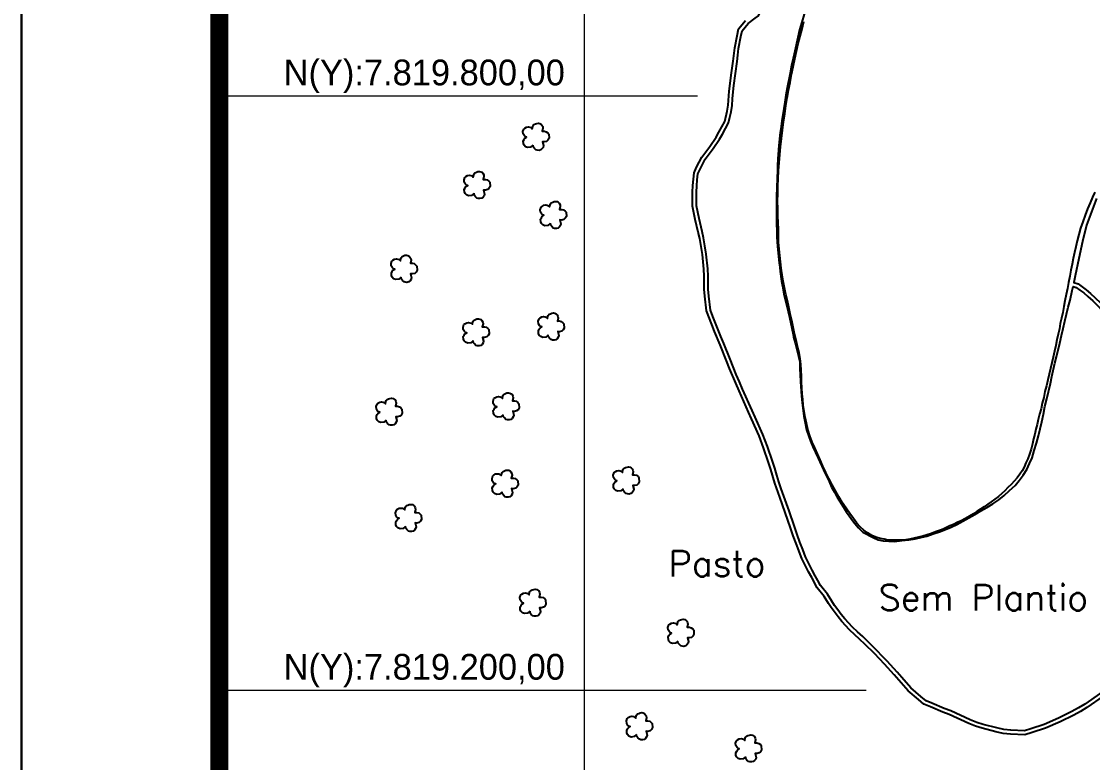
# Model space of a CAD drawing. Extents: x 724231 to 728431, y 7817664 to 7823604.
# Drawn here: x 724231 to 725313, y 7819127 to 7819875 of the extents above; entities that cross this region are included whole.
import ezdxf
from ezdxf.enums import TextEntityAlignment as Align

# ---------------------------------------------------------------- set-up
doc = ezdxf.new("R2010")
doc.units = 0
doc.header["$MEASUREMENT"] = 0
doc.linetypes.add('CONTINUO', pattern=[0])
doc.linetypes.add('LIN0', pattern=[0])
for name, color, linetype, lineweight in [('0114000626', 1, 'Continuous', 25), ('0114000626104', 5, 'Continuous', 25), ('MALHA', 8, 'Continuous', 9), ('TEXTO_DIVERSOS', 7, 'Continuous', 5)]:
    doc.layers.add(name, color=color, linetype=linetype, lineweight=lineweight)
for name, color, linetype in [('_SIMBOLO ARVORE', 118, 'Continuous'), ('MARGEM', 7, 'CONTINUO'), ('SEM PLANTIO', 30, 'Continuous')]:
    doc.layers.add(name, color=color, linetype=linetype)
doc.styles.add('Simplex', font='simplex.shx')

msp = doc.modelspace()

# ---------------------------------------------------------------- linework, layer by layer
at = {"layer": '0114000626', "linetype": 'CONTINUO'}
for points in [[(725323.9, 7819194.2), (725307.5, 7819182.6), (725301, 7819178.7), (725294.3, 7819175), (725280.4, 7819168.1), (725265.8, 7819161.9), (725252.2, 7819157.3), (725245, 7819155), (725230.4, 7819155.6), (725223, 7819156.5), (725215.6, 7819158.1), (725201.7, 7819161.7), (725195, 7819163.7), (725188.2, 7819166.5), (725168.3, 7819175.5), (725161.9, 7819178), (725149.5, 7819183.2), (725142.9, 7819186), (725137.3, 7819190.6), (725127, 7819199.6), (725117.5, 7819210.2), (725112.7, 7819215.7), (725102.9, 7819226.5), (725092.8, 7819237), (725083.1, 7819246.7), (725078.2, 7819251.4), (725067.8, 7819260.9), (725059.9, 7819269.5), (725056.1, 7819274), (725049.1, 7819283.4), (725046.4, 7819287.7), (725042.2, 7819294.8), (725035.1, 7819303.5), (725029.5, 7819313.7), (725026.4, 7819319.5), (725019.6, 7819333), (725013.7, 7819348.2), (725010.9, 7819356), (725008.2, 7819364), (725002.8, 7819379.6), (724997.4, 7819394.8), (724992.4, 7819409.1), (724988.2, 7819422.9), (724986, 7819430), (724980.9, 7819444.7), (724976.4, 7819456.8), (724968.8, 7819473.9), (724965.7, 7819480.7), (724956.1, 7819502.3), (724952.8, 7819509.9), (724946.5, 7819524.9), (724943.3, 7819532.6), (724936.9, 7819548.7), (724931.2, 7819562.3), (724928.5, 7819569.1), (724923.3, 7819582.9), (724921.5, 7819597.7), (724921, 7819604.8), (724920.9, 7819618), (724920.4, 7819625.1), (724919, 7819639.9), (724916.4, 7819656.1), (724914.9, 7819662.4), (724911.9, 7819675.4), (724909.1, 7819688.7), (724909, 7819703), (724909.3, 7819709.7), (724910.6, 7819722.5), (724913.1, 7819728), (724918.6, 7819738.2), (724926.7, 7819749.1), (724932.9, 7819758.4), (724935.8, 7819763.4), (724941.6, 7819774.3), (724944.2, 7819784.7), (724945, 7819790.7), (724946, 7819804.7), (724948.6, 7819823.2), (724950.3, 7819835.2), (724951.8, 7819848.5), (724954.1, 7819860.7), (724955.5, 7819867.6), (724962.6, 7819876)], [(725317.4, 7819696.3), (725312.3, 7819683.1), (725307.1, 7819669.4), (725303.2, 7819652.9), (725299.3, 7819635.9), (725295.7, 7819618.3), (725294.3, 7819611.7), (725298.7, 7819610.3), (725306.7, 7819604.4), (725311.2, 7819600.6), (725321.1, 7819591.4)]]:
    msp.add_lwpolyline(points, dxfattribs=at)
at = {"layer": '0114000626104'}
for points in [[(725133, 7819353.5), (725128.8, 7819352.6), (725124.5, 7819352), (725120.5, 7819351.7), (725116.6, 7819351.5), (725112.9, 7819351.5), (725109.5, 7819351.6), (725106.4, 7819351.7), (725102.7, 7819352.4), (725098.6, 7819353.2), (725094.3, 7819354.6), (725090.1, 7819356.4), (725086, 7819358.8), (725082.2, 7819361.6), (725078.6, 7819364.9), (725075.2, 7819368.8), (725071.7, 7819373.3), (725068, 7819378.3), (725064.2, 7819383.7), (725060.4, 7819389.4), (725056.8, 7819395.2), (725053.4, 7819401.3), (725050.1, 7819407.4), (725046.9, 7819413.7), (725043.8, 7819420), (725040.9, 7819426.4), (725038, 7819432.6), (725035.2, 7819438.6), (725032.7, 7819444.6), (725030.1, 7819450.6), (725027.6, 7819456.8), (725025.6, 7819463.1), (725024.1, 7819469.5), (725022.8, 7819475.8), (725021.8, 7819481.9), (725021, 7819487.7), (725020.5, 7819493.5), (725019.9, 7819499.4), (725019.5, 7819505.4), (725019.1, 7819511.3), (725019.1, 7819517.1), (725018.9, 7819523), (725018.6, 7819528.9), (725018, 7819534.9), (725016.8, 7819541), (725015.3, 7819547.2), (725013.7, 7819553.5), (725012.2, 7819560), (725010.8, 7819566.6), (725009.4, 7819573.3), (725007.9, 7819580), (725006.4, 7819586.7), (725004.9, 7819593.2), (725003.4, 7819599.7), (725001.9, 7819606.3), (725000.7, 7819612.9), (724999.8, 7819619.5), (724998.8, 7819626), (724998, 7819632.4), (724997.2, 7819638.9), (724996.5, 7819645.5), (724996.1, 7819652.1), (724996.1, 7819658.5), (724995.9, 7819665.2), (724995.6, 7819672.1), (724995.4, 7819679.1), (724995.3, 7819686.4), (724995.1, 7819693.8), (724995.2, 7819701.3), (724995.2, 7819708.8), (724995.6, 7819716.6), (724996.1, 7819724.5), (724996.7, 7819732.5), (724997.3, 7819740.5), (724998.1, 7819748.7), (724998.9, 7819757), (724999.9, 7819765.4), (725000.9, 7819773.6), (725002.2, 7819781.9), (725003.4, 7819790), (725004.7, 7819798), (725006.1, 7819805.9), (725007.7, 7819813.7), (725009.2, 7819821.6), (725010.9, 7819829.4), (725012.5, 7819837.3), (725014.1, 7819845.1), (725015.9, 7819852.8), (725017.9, 7819860.4), (725019.7, 7819867.9), (725021.4, 7819875.3)], [(725315.5, 7819703), (725313.3, 7819697.7), (725310.8, 7819692), (725308.2, 7819685.9), (725305.8, 7819679.6), (725303.4, 7819673), (725301.2, 7819666.5), (725299.4, 7819660), (725297.7, 7819653.8), (725296.3, 7819647.8), (725294.9, 7819641.8), (725293.7, 7819636), (725292.5, 7819630.1), (725291.4, 7819624.1), (725290.3, 7819617.9), (725289.1, 7819611.7), (725287.9, 7819605.5), (725286.6, 7819599.4), (725285.4, 7819593.3), (725284.2, 7819587.4), (725283.1, 7819581.5), (725281.8, 7819575.8), (725280.6, 7819570.2), (725279.7, 7819564.8), (725278.6, 7819559.4), (725277.3, 7819553.8), (725276.1, 7819548), (725274.7, 7819542.2), (725273.4, 7819536.4), (725272.2, 7819530.7), (725270.9, 7819524.9), (725269.5, 7819519.1), (725268.1, 7819513.3), (725266.6, 7819507.4), (725265.2, 7819501.5), (725263.9, 7819495.5), (725262.5, 7819489.8), (725261.2, 7819484.1), (725259.8, 7819478.7), (725258.4, 7819473.5), (725257.2, 7819468.4), (725255.9, 7819463.5), (725254.8, 7819458.7), (725253.6, 7819453.9), (725252.5, 7819448.7), (725251.1, 7819443.4), (725249.6, 7819438.4), (725247.8, 7819433.8), (725246, 7819429.5), (725244.2, 7819425.4), (725242.1, 7819421.6), (725239.7, 7819418.1), (725237, 7819414.6), (725234, 7819411.2), (725230.9, 7819407.8), (725227.8, 7819404.6), (725224.7, 7819401.4), (725221.5, 7819398.5), (725218.1, 7819395.7), (725214.6, 7819393), (725210.9, 7819390.4), (725207.3, 7819387.8), (725203.7, 7819385.3), (725200.1, 7819382.8), (725196.5, 7819380.5), (725192.9, 7819378), (725188.9, 7819375.6), (725184.9, 7819373.3), (725180.6, 7819371.2), (725176.6, 7819369.3), (725172.7, 7819367.5), (725169.2, 7819365.9), (725165.8, 7819364.2), (725162.3, 7819362.7), (725158.6, 7819361.2), (725154.7, 7819359.8), (725150.5, 7819358.3), (725146.1, 7819356.9), (725141.7, 7819355.6), (725137.3, 7819354.5), (725133, 7819353.5)]]:
    msp.add_lwpolyline(points, dxfattribs=at)
at = {"layer": '_SIMBOLO ARVORE', "linetype": 'CONTINUO'}
for points in [[(724747.9, 7819750.2, 0), (724745.5, 7819748.2, 0), (724742.5, 7819747.9, 0), (724740.4, 7819748.7, 0), (724738.9, 7819750.2, 0), (724738.2, 7819751.9, 0), (724738.1, 7819754.4, 0), (724738.9, 7819756, 0), (724739.7, 7819757.2, 0), (724741.5, 7819758.4, 0), (724740.4, 7819758.7, 0), (724739.3, 7819759.6, 0), (724738, 7819761.7, 0), (724737.8, 7819764.1, 0), (724738.7, 7819766.6, 0), (724739.7, 7819767.5, 0), (724741.4, 7819768.5, 0), (724743.3, 7819768.8, 0), (724744.8, 7819768.6, 0), (724746, 7819768, 0), (724747.2, 7819766.9, 0), (724747.6, 7819769.1, 0), (724748, 7819769.9, 0), (724748.9, 7819771.2, 0), (724750.3, 7819771.7, 0), (724751.7, 7819772.3, 0), (724753.3, 7819772.5, 0), (724754.8, 7819772.2, 0), (724756, 7819771.6, 0), (724756.9, 7819770.6, 0), (724757.7, 7819769.1, 0), (724758, 7819767.4, 0), (724757.3, 7819764.3, 0), (724759.4, 7819764.3, 0), (724761.2, 7819763.9, 0), (724762.9, 7819762.6, 0), (724763.8, 7819761.5, 0), (724764.1, 7819757.3, 0), (724763, 7819755.4, 0), (724761.7, 7819754.1, 0), (724759.5, 7819753.5, 0), (724757.6, 7819753.7, 0), (724758.6, 7819749.8, 0), (724758.1, 7819748.1, 0), (724757, 7819746.5, 0), (724755.7, 7819745.5, 0), (724754, 7819745, 0), (724752.2, 7819745.1, 0), (724750.9, 7819745.5, 0), (724749.3, 7819747, 0), (724748.3, 7819748.4, 0), (724748, 7819750.4, 0)], [(724688.3, 7819701.5, 0), (724685.9, 7819699.5, 0), (724682.9, 7819699.1, 0), (724680.8, 7819700, 0), (724679.3, 7819701.5, 0), (724678.6, 7819703.2, 0), (724678.5, 7819705.7, 0), (724679.3, 7819707.3, 0), (724680.1, 7819708.5, 0), (724681.9, 7819709.7, 0), (724680.8, 7819710, 0), (724679.7, 7819710.9, 0), (724678.4, 7819712.9, 0), (724678.2, 7819715.3, 0), (724679.1, 7819717.8, 0), (724680.1, 7819718.7, 0), (724681.8, 7819719.8, 0), (724683.7, 7819720, 0), (724685.2, 7819719.8, 0), (724686.3, 7819719.3, 0), (724687.6, 7819718.1, 0), (724688, 7819720.3, 0), (724688.3, 7819721.2, 0), (724689.3, 7819722.4, 0), (724690.7, 7819723, 0), (724692.1, 7819723.6, 0), (724693.7, 7819723.7, 0), (724695.2, 7819723.5, 0), (724696.4, 7819722.9, 0), (724697.3, 7819721.9, 0), (724698.1, 7819720.3, 0), (724698.4, 7819718.6, 0), (724697.7, 7819715.6, 0), (724699.8, 7819715.6, 0), (724701.6, 7819715.2, 0), (724703.3, 7819713.8, 0), (724704.2, 7819712.8, 0), (724704.5, 7819708.5, 0), (724703.4, 7819706.6, 0), (724702, 7819705.4, 0), (724699.9, 7819704.8, 0), (724698, 7819705, 0), (724699, 7819701, 0), (724698.5, 7819699.3, 0), (724697.4, 7819697.7, 0), (724696.1, 7819696.7, 0), (724694.3, 7819696.3, 0), (724692.6, 7819696.4, 0), (724691.2, 7819696.8, 0), (724689.7, 7819698.3, 0), (724688.7, 7819699.6, 0), (724688.4, 7819701.7, 0)], [(724765.4, 7819671.3, 0), (724763, 7819669.3, 0), (724760, 7819668.9, 0), (724757.9, 7819669.8, 0), (724756.4, 7819671.3, 0), (724755.7, 7819673, 0), (724755.6, 7819675.5, 0), (724756.4, 7819677.1, 0), (724757.2, 7819678.3, 0), (724759, 7819679.5, 0), (724757.9, 7819679.8, 0), (724756.8, 7819680.7, 0), (724755.5, 7819682.7, 0), (724755.3, 7819685.1, 0), (724756.2, 7819687.6, 0), (724757.2, 7819688.5, 0), (724758.9, 7819689.6, 0), (724760.8, 7819689.9, 0), (724762.3, 7819689.6, 0), (724763.5, 7819689.1, 0), (724764.7, 7819688, 0), (724765.1, 7819690.1, 0), (724765.5, 7819691, 0), (724766.4, 7819692.2, 0), (724767.8, 7819692.8, 0), (724769.2, 7819693.4, 0), (724770.8, 7819693.5, 0), (724772.3, 7819693.3, 0), (724773.5, 7819692.7, 0), (724774.4, 7819691.7, 0), (724775.2, 7819690.2, 0), (724775.5, 7819688.4, 0), (724774.8, 7819685.4, 0), (724776.9, 7819685.4, 0), (724778.7, 7819685, 0), (724780.4, 7819683.6, 0), (724781.3, 7819682.6, 0), (724781.6, 7819678.4, 0), (724780.5, 7819676.5, 0), (724779.2, 7819675.2, 0), (724777, 7819674.6, 0), (724775.1, 7819674.8, 0), (724776.1, 7819670.8, 0), (724775.6, 7819669.2, 0), (724774.5, 7819667.5, 0), (724773.2, 7819666.5, 0), (724771.5, 7819666.1, 0), (724769.7, 7819666.2, 0), (724768.4, 7819666.6, 0), (724766.8, 7819668.1, 0), (724765.8, 7819669.4, 0), (724765.5, 7819671.5, 0)], [(724614.6, 7819617, 0), (724612.2, 7819615, 0), (724609.2, 7819614.6, 0), (724607.1, 7819615.5, 0), (724605.6, 7819617, 0), (724604.9, 7819618.7, 0), (724604.8, 7819621.2, 0), (724605.6, 7819622.8, 0), (724606.4, 7819624, 0), (724608.2, 7819625.2, 0), (724607.1, 7819625.5, 0), (724606, 7819626.4, 0), (724604.7, 7819628.4, 0), (724604.5, 7819630.8, 0), (724605.4, 7819633.3, 0), (724606.4, 7819634.2, 0), (724608.1, 7819635.3, 0), (724610, 7819635.6, 0), (724611.5, 7819635.3, 0), (724612.7, 7819634.8, 0), (724613.9, 7819633.7, 0), (724614.3, 7819635.9, 0), (724614.7, 7819636.7, 0), (724615.6, 7819637.9, 0), (724617, 7819638.5, 0), (724618.4, 7819639.1, 0), (724620, 7819639.2, 0), (724621.5, 7819639, 0), (724622.7, 7819638.4, 0), (724623.6, 7819637.4, 0), (724624.4, 7819635.9, 0), (724624.7, 7819634.1, 0), (724624, 7819631.1, 0), (724626.1, 7819631.1, 0), (724627.9, 7819630.7, 0), (724629.6, 7819629.3, 0), (724630.5, 7819628.3, 0), (724630.8, 7819624.1, 0), (724629.7, 7819622.2, 0), (724628.4, 7819620.9, 0), (724626.2, 7819620.3, 0), (724624.3, 7819620.5, 0), (724625.3, 7819616.5, 0), (724624.8, 7819614.9, 0), (724623.7, 7819613.3, 0), (724622.4, 7819612.3, 0), (724620.6, 7819611.8, 0), (724618.9, 7819611.9, 0), (724617.6, 7819612.3, 0), (724616, 7819613.8, 0), (724615, 7819615.1, 0), (724614.7, 7819617.2, 0)], [(724763.2, 7819558.6, 0), (724760.9, 7819556.6, 0), (724757.9, 7819556.3, 0), (724755.7, 7819557.1, 0), (724754.2, 7819558.6, 0), (724753.6, 7819560.3, 0), (724753.4, 7819562.9, 0), (724754.2, 7819564.5, 0), (724755.1, 7819565.6, 0), (724756.8, 7819566.8, 0), (724755.7, 7819567.2, 0), (724754.6, 7819568.1, 0), (724753.3, 7819570.1, 0), (724753.1, 7819572.5, 0), (724754, 7819575, 0), (724755, 7819575.9, 0), (724756.8, 7819577, 0), (724758.6, 7819577.2, 0), (724760.1, 7819577, 0), (724761.3, 7819576.5, 0), (724762.6, 7819575.3, 0), (724763, 7819577.5, 0), (724763.3, 7819578.4, 0), (724764.2, 7819579.6, 0), (724765.7, 7819580.1, 0), (724767.1, 7819580.7, 0), (724768.6, 7819580.9, 0), (724770.1, 7819580.7, 0), (724771.3, 7819580, 0), (724772.2, 7819579.1, 0), (724773, 7819577.5, 0), (724773.3, 7819575.8, 0), (724772.6, 7819572.7, 0), (724774.8, 7819572.8, 0), (724776.5, 7819572.3, 0), (724778.2, 7819571, 0), (724779.2, 7819569.9, 0), (724779.4, 7819565.7, 0), (724778.4, 7819563.8, 0), (724777, 7819562.6, 0), (724774.8, 7819562, 0), (724772.9, 7819562.1, 0), (724773.9, 7819558.2, 0), (724773.5, 7819556.5, 0), (724772.3, 7819554.9, 0), (724771.1, 7819553.9, 0), (724769.3, 7819553.5, 0), (724767.5, 7819553.6, 0), (724766.2, 7819554, 0), (724764.7, 7819555.4, 0), (724763.6, 7819556.8, 0), (724763.3, 7819558.8, 0)], [(724687.3, 7819552.8, 0), (724685, 7819550.8, 0), (724682, 7819550.4, 0), (724679.8, 7819551.3, 0), (724678.3, 7819552.8, 0), (724677.7, 7819554.5, 0), (724677.5, 7819557, 0), (724678.3, 7819558.6, 0), (724679.2, 7819559.8, 0), (724680.9, 7819561, 0), (724679.8, 7819561.3, 0), (724678.7, 7819562.2, 0), (724677.5, 7819564.2, 0), (724677.2, 7819566.6, 0), (724678.1, 7819569.1, 0), (724679.1, 7819570, 0), (724680.9, 7819571.1, 0), (724682.7, 7819571.4, 0), (724684.2, 7819571.1, 0), (724685.4, 7819570.6, 0), (724686.7, 7819569.5, 0), (724687.1, 7819571.6, 0), (724687.4, 7819572.5, 0), (724688.4, 7819573.7, 0), (724689.8, 7819574.3, 0), (724691.2, 7819574.9, 0), (724692.8, 7819575, 0), (724694.2, 7819574.8, 0), (724695.4, 7819574.2, 0), (724696.3, 7819573.2, 0), (724697.1, 7819571.7, 0), (724697.4, 7819569.9, 0), (724696.7, 7819566.9, 0), (724698.9, 7819566.9, 0), (724700.6, 7819566.5, 0), (724702.3, 7819565.1, 0), (724703.3, 7819564.1, 0), (724703.5, 7819559.9, 0), (724702.5, 7819558, 0), (724701.1, 7819556.7, 0), (724698.9, 7819556.1, 0), (724697, 7819556.3, 0), (724698, 7819552.3, 0), (724697.6, 7819550.7, 0), (724696.4, 7819549.1, 0), (724695.2, 7819548.1, 0), (724693.4, 7819547.6, 0), (724691.6, 7819547.7, 0), (724690.3, 7819548.1, 0), (724688.8, 7819549.6, 0), (724687.7, 7819550.9, 0), (724687.4, 7819553, 0)], [(724599.6, 7819472.6, 0), (724597.2, 7819470.6, 0), (724594.2, 7819470.3, 0), (724592, 7819471.1, 0), (724590.5, 7819472.6, 0), (724589.9, 7819474.3, 0), (724589.7, 7819476.9, 0), (724590.5, 7819478.5, 0), (724591.4, 7819479.6, 0), (724593.1, 7819480.8, 0), (724592, 7819481.2, 0), (724590.9, 7819482.1, 0), (724589.7, 7819484.1, 0), (724589.4, 7819486.5, 0), (724590.4, 7819489, 0), (724591.3, 7819489.9, 0), (724593.1, 7819491, 0), (724595, 7819491.2, 0), (724596.4, 7819491, 0), (724597.6, 7819490.5, 0), (724598.9, 7819489.3, 0), (724599.3, 7819491.5, 0), (724599.6, 7819492.4, 0), (724600.6, 7819493.6, 0), (724602, 7819494.1, 0), (724603.4, 7819494.7, 0), (724605, 7819494.9, 0), (724606.5, 7819494.7, 0), (724607.7, 7819494, 0), (724608.6, 7819493.1, 0), (724609.3, 7819491.5, 0), (724609.6, 7819489.8, 0), (724608.9, 7819486.7, 0), (724611.1, 7819486.8, 0), (724612.9, 7819486.3, 0), (724614.5, 7819485, 0), (724615.5, 7819483.9, 0), (724615.7, 7819479.7, 0), (724614.7, 7819477.8, 0), (724613.3, 7819476.6, 0), (724611.1, 7819476, 0), (724609.2, 7819476.1, 0), (724610.3, 7819472.2, 0), (724609.8, 7819470.5, 0), (724608.7, 7819468.9, 0), (724607.4, 7819467.9, 0), (724605.6, 7819467.5, 0), (724603.8, 7819467.6, 0), (724602.5, 7819467.9, 0), (724601, 7819469.4, 0), (724600, 7819470.8, 0), (724599.6, 7819472.8, 0)], [(724717.7, 7819478, 0), (724715.3, 7819476.1, 0), (724712.3, 7819475.7, 0), (724710.2, 7819476.5, 0), (724708.6, 7819478, 0), (724708, 7819479.8, 0), (724707.8, 7819482.3, 0), (724708.7, 7819483.9, 0), (724709.5, 7819485.1, 0), (724711.3, 7819486.2, 0), (724710.2, 7819486.6, 0), (724709.1, 7819487.5, 0), (724707.8, 7819489.5, 0), (724707.6, 7819491.9, 0), (724708.5, 7819494.4, 0), (724709.5, 7819495.3, 0), (724711.2, 7819496.4, 0), (724713.1, 7819496.6, 0), (724714.6, 7819496.4, 0), (724715.7, 7819495.9, 0), (724717, 7819494.7, 0), (724717.4, 7819496.9, 0), (724717.7, 7819497.8, 0), (724718.7, 7819499, 0), (724720.1, 7819499.5, 0), (724721.5, 7819500.2, 0), (724723.1, 7819500.3, 0), (724724.6, 7819500.1, 0), (724725.8, 7819499.4, 0), (724726.7, 7819498.5, 0), (724727.5, 7819496.9, 0), (724727.8, 7819495.2, 0), (724727.1, 7819492.1, 0), (724729.2, 7819492.2, 0), (724731, 7819491.7, 0), (724732.7, 7819490.4, 0), (724733.6, 7819489.3, 0), (724733.9, 7819485.1, 0), (724732.8, 7819483.2, 0), (724731.4, 7819482, 0), (724729.3, 7819481.4, 0), (724727.4, 7819481.6, 0), (724728.4, 7819477.6, 0), (724727.9, 7819475.9, 0), (724726.8, 7819474.3, 0), (724725.5, 7819473.3, 0), (724723.7, 7819472.9, 0), (724722, 7819473, 0), (724720.6, 7819473.4, 0), (724719.1, 7819474.9, 0), (724718.1, 7819476.2, 0), (724717.8, 7819478.2, 0)], [(724839.1, 7819403.3, 0), (724836.7, 7819401.3, 0), (724833.7, 7819401, 0), (724831.5, 7819401.8, 0), (724830, 7819403.3, 0), (724829.4, 7819405, 0), (724829.2, 7819407.5, 0), (724830, 7819409.1, 0), (724830.9, 7819410.3, 0), (724832.6, 7819411.5, 0), (724831.5, 7819411.9, 0), (724830.5, 7819412.8, 0), (724829.2, 7819414.8, 0), (724828.9, 7819417.2, 0), (724829.9, 7819419.7, 0), (724830.8, 7819420.6, 0), (724832.6, 7819421.6, 0), (724834.5, 7819421.9, 0), (724835.9, 7819421.7, 0), (724837.1, 7819421.1, 0), (724838.4, 7819420, 0), (724838.8, 7819422.2, 0), (724839.1, 7819423.1, 0), (724840.1, 7819424.3, 0), (724841.5, 7819424.8, 0), (724842.9, 7819425.4, 0), (724844.5, 7819425.6, 0), (724846, 7819425.4, 0), (724847.2, 7819424.7, 0), (724848.1, 7819423.7, 0), (724848.8, 7819422.2, 0), (724849.2, 7819420.5, 0), (724848.4, 7819417.4, 0), (724850.6, 7819417.4, 0), (724852.4, 7819417, 0), (724854.1, 7819415.7, 0), (724855, 7819414.6, 0), (724855.2, 7819410.4, 0), (724854.2, 7819408.5, 0), (724852.8, 7819407.2, 0), (724850.7, 7819406.7, 0), (724848.8, 7819406.8, 0), (724849.8, 7819402.9, 0), (724849.3, 7819401.2, 0), (724848.2, 7819399.6, 0), (724846.9, 7819398.6, 0), (724845.1, 7819398.1, 0), (724843.3, 7819398.3, 0), (724842, 7819398.6, 0), (724840.5, 7819400.1, 0), (724839.5, 7819401.5, 0), (724839.1, 7819403.5, 0)], [(724716.6, 7819400.1, 0), (724714.2, 7819398.1, 0), (724711.2, 7819397.7, 0), (724709.1, 7819398.6, 0), (724707.6, 7819400.1, 0), (724706.9, 7819401.8, 0), (724706.8, 7819404.3, 0), (724707.6, 7819405.9, 0), (724708.4, 7819407.1, 0), (724710.2, 7819408.3, 0), (724709.1, 7819408.6, 0), (724708, 7819409.5, 0), (724706.7, 7819411.5, 0), (724706.5, 7819413.9, 0), (724707.4, 7819416.4, 0), (724708.4, 7819417.3, 0), (724710.1, 7819418.4, 0), (724712, 7819418.6, 0), (724713.5, 7819418.4, 0), (724714.7, 7819417.9, 0), (724715.9, 7819416.7, 0), (724716.3, 7819418.9, 0), (724716.7, 7819419.8, 0), (724717.6, 7819421, 0), (724719, 7819421.6, 0), (724720.4, 7819422.2, 0), (724722, 7819422.3, 0), (724723.5, 7819422.1, 0), (724724.7, 7819421.5, 0), (724725.6, 7819420.5, 0), (724726.4, 7819418.9, 0), (724726.7, 7819417.2, 0), (724726, 7819414.2, 0), (724728.1, 7819414.2, 0), (724729.9, 7819413.8, 0), (724731.6, 7819412.4, 0), (724732.5, 7819411.4, 0), (724732.8, 7819407.1, 0), (724731.7, 7819405.2, 0), (724730.4, 7819404, 0), (724728.2, 7819403.4, 0), (724726.3, 7819403.6, 0), (724727.3, 7819399.6, 0), (724726.8, 7819397.9, 0), (724725.7, 7819396.3, 0), (724724.4, 7819395.3, 0), (724722.7, 7819394.9, 0), (724720.9, 7819395, 0), (724719.6, 7819395.4, 0), (724718, 7819396.9, 0), (724717, 7819398.2, 0), (724716.7, 7819400.3, 0)], [(724619.1, 7819365.4, 0), (724616.7, 7819363.4, 0), (724613.7, 7819363.1, 0), (724611.5, 7819363.9, 0), (724610, 7819365.4, 0), (724609.4, 7819367.1, 0), (724609.2, 7819369.6, 0), (724610, 7819371.2, 0), (724610.9, 7819372.4, 0), (724612.6, 7819373.6, 0), (724611.5, 7819373.9, 0), (724610.5, 7819374.8, 0), (724609.2, 7819376.9, 0), (724608.9, 7819379.3, 0), (724609.9, 7819381.8, 0), (724610.8, 7819382.7, 0), (724612.6, 7819383.7, 0), (724614.5, 7819384, 0), (724615.9, 7819383.8, 0), (724617.1, 7819383.2, 0), (724618.4, 7819382.1, 0), (724618.8, 7819384.3, 0), (724619.1, 7819385.1, 0), (724620.1, 7819386.4, 0), (724621.5, 7819386.9, 0), (724622.9, 7819387.5, 0), (724624.5, 7819387.7, 0), (724626, 7819387.4, 0), (724627.2, 7819386.8, 0), (724628.1, 7819385.8, 0), (724628.8, 7819384.3, 0), (724629.2, 7819382.6, 0), (724628.4, 7819379.5, 0), (724630.6, 7819379.5, 0), (724632.4, 7819379.1, 0), (724634, 7819377.8, 0), (724635, 7819376.7, 0), (724635.2, 7819372.5, 0), (724634.2, 7819370.6, 0), (724632.8, 7819369.3, 0), (724630.7, 7819368.7, 0), (724628.7, 7819368.9, 0), (724629.8, 7819365, 0), (724629.3, 7819363.3, 0), (724628.2, 7819361.7, 0), (724626.9, 7819360.7, 0), (724625.1, 7819360.2, 0), (724623.3, 7819360.3, 0), (724622, 7819360.7, 0), (724620.5, 7819362.2, 0), (724619.5, 7819363.6, 0), (724619.1, 7819365.6, 0)], [(724744.8, 7819279.8, 0), (724742.4, 7819277.9, 0), (724739.4, 7819277.5, 0), (724737.3, 7819278.3, 0), (724735.7, 7819279.8, 0), (724735.1, 7819281.5, 0), (724734.9, 7819284.1, 0), (724735.8, 7819285.7, 0), (724736.6, 7819286.9, 0), (724738.4, 7819288, 0), (724737.3, 7819288.4, 0), (724736.2, 7819289.3, 0), (724734.9, 7819291.3, 0), (724734.7, 7819293.7, 0), (724735.6, 7819296.2, 0), (724736.6, 7819297.1, 0), (724738.3, 7819298.2, 0), (724740.2, 7819298.4, 0), (724741.7, 7819298.2, 0), (724742.8, 7819297.7, 0), (724744.1, 7819296.5, 0), (724744.5, 7819298.7, 0), (724744.8, 7819299.6, 0), (724745.8, 7819300.8, 0), (724747.2, 7819301.3, 0), (724748.6, 7819301.9, 0), (724750.2, 7819302.1, 0), (724751.7, 7819301.9, 0), (724752.9, 7819301.2, 0), (724753.8, 7819300.3, 0), (724754.6, 7819298.7, 0), (724754.9, 7819297, 0), (724754.2, 7819293.9, 0), (724756.3, 7819294, 0), (724758.1, 7819293.5, 0), (724759.8, 7819292.2, 0), (724760.7, 7819291.1, 0), (724760.9, 7819286.9, 0), (724759.9, 7819285, 0), (724758.5, 7819283.8, 0), (724756.4, 7819283.2, 0), (724754.5, 7819283.3, 0), (724755.5, 7819279.4, 0), (724755, 7819277.7, 0), (724753.9, 7819276.1, 0), (724752.6, 7819275.1, 0), (724750.8, 7819274.7, 0), (724749.1, 7819274.8, 0), (724747.7, 7819275.2, 0), (724746.2, 7819276.6, 0), (724745.2, 7819278, 0), (724744.9, 7819280, 0)], [(724894.3, 7819249.5, 0), (724892, 7819247.5, 0), (724889, 7819247.2, 0), (724886.8, 7819248, 0), (724885.3, 7819249.5, 0), (724884.7, 7819251.2, 0), (724884.5, 7819253.7, 0), (724885.3, 7819255.3, 0), (724886.2, 7819256.5, 0), (724887.9, 7819257.7, 0), (724886.8, 7819258.1, 0), (724885.7, 7819259, 0), (724884.4, 7819261, 0), (724884.2, 7819263.4, 0), (724885.1, 7819265.9, 0), (724886.1, 7819266.8, 0), (724887.9, 7819267.8, 0), (724889.7, 7819268.1, 0), (724891.2, 7819267.9, 0), (724892.4, 7819267.3, 0), (724893.7, 7819266.2, 0), (724894.1, 7819268.4, 0), (724894.4, 7819269.3, 0), (724895.4, 7819270.5, 0), (724896.8, 7819271, 0), (724898.2, 7819271.6, 0), (724899.7, 7819271.8, 0), (724901.2, 7819271.6, 0), (724902.4, 7819270.9, 0), (724903.3, 7819269.9, 0), (724904.1, 7819268.4, 0), (724904.4, 7819266.7, 0), (724903.7, 7819263.6, 0), (724905.9, 7819263.6, 0), (724907.6, 7819263.2, 0), (724909.3, 7819261.9, 0), (724910.3, 7819260.8, 0), (724910.5, 7819256.6, 0), (724909.5, 7819254.7, 0), (724908.1, 7819253.4, 0), (724905.9, 7819252.9, 0), (724904, 7819253, 0), (724905, 7819249.1, 0), (724904.6, 7819247.4, 0), (724903.4, 7819245.8, 0), (724902.2, 7819244.8, 0), (724900.4, 7819244.3, 0), (724898.6, 7819244.5, 0), (724897.3, 7819244.8, 0), (724895.8, 7819246.3, 0), (724894.7, 7819247.7, 0), (724894.4, 7819249.7, 0)], [(724852.4, 7819155.2, 0), (724850.1, 7819153.2, 0), (724847.1, 7819152.8, 0), (724844.9, 7819153.7, 0), (724843.4, 7819155.2, 0), (724842.8, 7819156.9, 0), (724842.6, 7819159.4, 0), (724843.4, 7819161, 0), (724844.3, 7819162.2, 0), (724846, 7819163.4, 0), (724844.9, 7819163.7, 0), (724843.8, 7819164.6, 0), (724842.6, 7819166.6, 0), (724842.3, 7819169, 0), (724843.2, 7819171.5, 0), (724844.2, 7819172.4, 0), (724846, 7819173.5, 0), (724847.8, 7819173.8, 0), (724849.3, 7819173.5, 0), (724850.5, 7819173, 0), (724851.8, 7819171.9, 0), (724852.2, 7819174, 0), (724852.5, 7819174.9, 0), (724853.5, 7819176.1, 0), (724854.9, 7819176.7, 0), (724856.3, 7819177.3, 0), (724857.9, 7819177.4, 0), (724859.3, 7819177.2, 0), (724860.5, 7819176.6, 0), (724861.4, 7819175.6, 0), (724862.2, 7819174.1, 0), (724862.5, 7819172.3, 0), (724861.8, 7819169.3, 0), (724864, 7819169.3, 0), (724865.8, 7819168.9, 0), (724867.4, 7819167.5, 0), (724868.4, 7819166.5, 0), (724868.6, 7819162.3, 0), (724867.6, 7819160.4, 0), (724866.2, 7819159.1, 0), (724864, 7819158.5, 0), (724862.1, 7819158.7, 0), (724863.1, 7819154.7, 0), (724862.7, 7819153.1, 0), (724861.5, 7819151.4, 0), (724860.3, 7819150.4, 0), (724858.5, 7819150, 0), (724856.7, 7819150.1, 0), (724855.4, 7819150.5, 0), (724853.9, 7819152, 0), (724852.8, 7819153.3, 0), (724852.5, 7819155.4, 0)], [(724962.7, 7819132.7, 0), (724960.3, 7819130.7, 0), (724957.3, 7819130.4, 0), (724955.2, 7819131.2, 0), (724953.6, 7819132.7, 0), (724953, 7819134.4, 0), (724952.8, 7819137, 0), (724953.7, 7819138.6, 0), (724954.5, 7819139.7, 0), (724956.3, 7819140.9, 0), (724955.2, 7819141.3, 0), (724954.1, 7819142.2, 0), (724952.8, 7819144.2, 0), (724952.6, 7819146.6, 0), (724953.5, 7819149.1, 0), (724954.5, 7819150, 0), (724956.2, 7819151.1, 0), (724958.1, 7819151.3, 0), (724959.6, 7819151.1, 0), (724960.7, 7819150.6, 0), (724962, 7819149.4, 0), (724962.4, 7819151.6, 0), (724962.7, 7819152.5, 0), (724963.7, 7819153.7, 0), (724965.1, 7819154.2, 0), (724966.5, 7819154.8, 0), (724968.1, 7819155, 0), (724969.6, 7819154.8, 0), (724970.8, 7819154.1, 0), (724971.7, 7819153.2, 0), (724972.5, 7819151.6, 0), (724972.8, 7819149.9, 0), (724972.1, 7819146.8, 0), (724974.2, 7819146.9, 0), (724976, 7819146.4, 0), (724977.7, 7819145.1, 0), (724978.6, 7819144, 0), (724978.9, 7819139.8, 0), (724977.8, 7819137.9, 0), (724976.4, 7819136.7, 0), (724974.3, 7819136.1, 0), (724972.4, 7819136.2, 0), (724973.4, 7819132.3, 0), (724972.9, 7819130.6, 0), (724971.8, 7819129, 0), (724970.5, 7819128, 0), (724968.7, 7819127.6, 0), (724967, 7819127.7, 0), (724965.6, 7819128, 0), (724964.1, 7819129.5, 0), (724963.1, 7819130.9, 0), (724962.8, 7819132.9, 0)]]:
    msp.add_polyline3d(points, dxfattribs=at)
at = {"layer": 'MALHA'}
for p, q in [((724800, 7818332.7), (724800, 7822878.5)), ((724431, 7819800), (724914.1, 7819800)), ((724431, 7819200), (725084.4, 7819200))]:
    msp.add_line(p, q, dxfattribs=at)
at = {"layer": 'MARGEM', "color": 174, "linetype": 'LIN0'}
msp.add_line((724231, 7817663.9), (724231, 7823603.9), dxfattribs=at)
at = {"layer": 'MARGEM', "color": 174, "linetype": 'LIN0', "flags": 128}
msp.add_lwpolyline([(728431, 7817663.9), (728431, 7823603.9), (724231, 7823603.9), (724231, 7817663.9)], close=True, dxfattribs=at)
at = {"layer": 'MARGEM', "color": 174, "linetype": 'LIN0', "const_width": 18.2, "flags": 128}
msp.add_lwpolyline([(728231, 7818332.7), (728231, 7823403.9), (724431, 7823403.9), (724431, 7818332.7)], close=True, dxfattribs=at)
at = {"layer": 'SEM PLANTIO', "linetype": 'CONTINUO', "flags": 128}
msp.add_lwpolyline([(725045.5, 7819297.1), (725038.5, 7819305.7), (725035.7, 7819310.7), (725033, 7819315.6), (725030, 7819321.4), (725023.3, 7819334.6), (725020.4, 7819342.1), (725017.5, 7819349.6), (725014.7, 7819357.4), (725012, 7819365.3), (725006.6, 7819381), (725001.2, 7819396.1), (724998.7, 7819403.2), (724996.2, 7819410.4), (724994.1, 7819417.3), (724992.1, 7819424.1), (724989.8, 7819431.3), (724984.7, 7819446.1), (724980.1, 7819458.3), (724972.4, 7819475.6), (724969.3, 7819482.3), (724959.7, 7819503.9), (724956.5, 7819511.4), (724953.3, 7819518.9), (724950.2, 7819526.4), (724947.1, 7819534.2), (724940.6, 7819550.2), (724937.7, 7819557), (724934.9, 7819563.8), (724932.2, 7819570.6), (724929.7, 7819577.2), (724927.2, 7819583.8), (724925.5, 7819598), (724925, 7819604.9), (724925, 7819611.5), (724924.9, 7819618.2), (724924.4, 7819625.4), (724923, 7819640.4), (724921.6, 7819648.6), (724920.3, 7819656.9), (724918.8, 7819663.3), (724915.8, 7819676.3), (724914.5, 7819682.7), (724913.1, 7819689.1), (724913, 7819702.9), (724913.3, 7819709.4), (724913.9, 7819715.4), (724914.5, 7819721.4), (724916.7, 7819726.2), (724921.9, 7819736), (724926, 7819741.4), (724930, 7819746.8), (724936.3, 7819756.3), (724939.3, 7819761.5), (724942.3, 7819767.2), (724945.3, 7819772.8), (724946.7, 7819778.4), (724948.1, 7819784), (724949, 7819790.2), (724949.5, 7819797.2), (724950, 7819804.3), (724950.8, 7819810.4), (724952.5, 7819822.7), (724954.2, 7819834.7), (724955, 7819841.3), (724955.7, 7819847.9), (724958, 7819860), (724959.2, 7819865.8), (724962.3, 7819869.4), (724965.4, 7819873.1), (724972.3, 7819878.6), (724975.8, 7819881), (724978.5, 7819886.9), (724979.3, 7819891.5), (724979.6, 7819897.7), (724979.9, 7819903.9), (724979.9, 7819924), (724978.9, 7819938.1), (724976.4, 7819943.5), (724973.8, 7819949), (724968.3, 7819958.4), (724962.9, 7819968.1), (724960.2, 7819973.4), (724958.5, 7819979.5), (724957.8, 7819986.4), (724957, 7819993.2), (724958.3, 7820008.5), (724959.9, 7820024.3), (724960.8, 7820032.2), (724962.1, 7820041), (724963.4, 7820049.9), (724965.2, 7820058.8), (724967.4, 7820067.7), (724969.6, 7820076.6), (724976.6, 7820093.3), (724980.6, 7820101), (724985.1, 7820108), (724989.7, 7820115), (724995, 7820120.9), (725000.4, 7820126.8), (725005.8, 7820132), (725011.3, 7820136.6), (725016.7, 7820141.3), (725022.6, 7820144.4), (725028.5, 7820147.5), (725035, 7820149.9), (725042.2, 7820151.7), (725049.3, 7820153.6), (725056.6, 7820155.2), (725063.8, 7820156.7), (725070.9, 7820158.5), (725077.7, 7820160.4), (725084.5, 7820162.4), (725091.4, 7820165.7), (725105, 7820172.3), (725111.4, 7820175.4), (725117.7, 7820178.4), (725122.9, 7820179.1), (725128, 7820179.7), (725141.5, 7820181.4), (725148.8, 7820182.3), (725156.2, 7820185.4), (725163.7, 7820188.5), (725171.4, 7820192), (725179.5, 7820195.9), (725187.6, 7820199.8), (725195.1, 7820204), (725210.4, 7820212.2), (725218.2, 7820215.8), (725234.1, 7820223.1), (725242.1, 7820226.7), (725249.4, 7820230.1), (725262.5, 7820236.5), (725268.7, 7820240.1), (725274.8, 7820243.6), (725287.7, 7820251.8), (725294.3, 7820256.1), (725301.1, 7820260.2), (725314.6, 7820268), (725328.2, 7820274.6), (725348.7, 7820283.1), (725362.2, 7820288.3), (725367.7, 7820290), (725373.1, 7820291.7), (725378.6, 7820293.5), (725389.8, 7820297.3), (725393.6, 7820297.3), (725397.5, 7820297.4), (725400, 7820294.9), (725403.4, 7820290.2), (725406.9, 7820285.6), (725411.1, 7820278.8), (725415.3, 7820271.9), (725419.4, 7820265.3), (725423.2, 7820259), (725427, 7820252.6), (725430, 7820247.3), (725433, 7820241.9), (725438.5, 7820232), (725441.2, 7820227.1), (725442.7, 7820225.2), (725444.2, 7820223.2), (725442.4, 7820220.8), (725439.3, 7820219.8), (725436.3, 7820218.8), (725432.2, 7820218.1), (725428.1, 7820217.5), (725422.9, 7820217.3), (725416.6, 7820217.6), (725410.2, 7820217.8), (725396.5, 7820217.6), (725389.6, 7820217.3), (725382.5, 7820216.6), (725375.4, 7820216), (725361.2, 7820213.6), (725354.1, 7820212.1), (725339.5, 7820208.2), (725332, 7820205.4), (725324.5, 7820202.5), (725309.3, 7820196.4), (725301.7, 7820193.3), (725286.7, 7820187.3), (725279.2, 7820184.4), (725264.3, 7820178.7), (725256.6, 7820175.8), (725248.9, 7820172.8), (725241.4, 7820170), (725234, 7820167.3), (725226.6, 7820164.6), (725219, 7820161.9), (725195.8, 7820153.3), (725180.4, 7820147), (725172.9, 7820143.7), (725166.1, 7820140.4), (725160, 7820137.3), (725153.9, 7820134.1), (725142.9, 7820128.4), (725132.2, 7820122.6), (725127, 7820119.8), (725121.4, 7820116.8), (725104.9, 7820108), (725090.5, 7820099.2), (725083.5, 7820091.6), (725080.3, 7820087.6), (725074.2, 7820077.4), (725071.2, 7820072.2), (725065.4, 7820061.5), (725060.5, 7820051.1), (725058.6, 7820045.8), (725055.6, 7820035.2), (725052.8, 7820023.1), (725051.3, 7820016.8), (725049.7, 7820010.2), (725048.1, 7820003.6), (725044.9, 7819989.8), (725043.2, 7819982.7), (725041.6, 7819975.6), (725040, 7819968.4), (725038.4, 7819960.9), (725036.8, 7819953.4), (725033.9, 7819938.8), (725032.4, 7819931.6), (725031.2, 7819924.8), (725029.9, 7819918.1), (725027.2, 7819905.3), (725022.8, 7819886.5), (725021.1, 7819880.1), (725019.2, 7819873.4), (725017.3, 7819866.7), (725012.4, 7819845.2), (725010.8, 7819837.9), (725009.2, 7819830.6), (725007.7, 7819823.1), (725004.8, 7819808.1), (725003.5, 7819800.9), (725002.2, 7819793.6), (725001.2, 7819787.3), (724999.3, 7819774.8), (724998.5, 7819769), (724997.6, 7819763.1), (724996.2, 7819749.9), (724995.4, 7819736.5), (724995, 7819729.8), (724994.8, 7819723.9), (724994.6, 7819718), (724994.2, 7819706.1), (724994, 7819700.1), (724993.8, 7819688.7), (724993.8, 7819672.7), (724994.1, 7819662.3), (724994.3, 7819657.6), (724995.1, 7819648), (724995.3, 7819644.8), (724996.7, 7819631.4), (724997.2, 7819627), (724997.7, 7819622.6), (724999.1, 7819613.1), (724999.9, 7819608), (725001.5, 7819600), (725004, 7819589.6), (725007.2, 7819576.5), (725010.6, 7819559), (725011.2, 7819556.5), (725012.7, 7819550.9), (725016.1, 7819537.4), (725017.4, 7819531.5), (725017.6, 7819525), (725017.8, 7819518.5), (725018.1, 7819511.6), (725019.1, 7819496.9), (725019.9, 7819490.2), (725021.7, 7819476.8), (725023, 7819469.9), (725024.4, 7819463), (725028.2, 7819451.6), (725030.5, 7819445.8), (725033.2, 7819440), (725035.9, 7819434.2), (725041.5, 7819422.4), (725047, 7819410.9), (725049.6, 7819405.2), (725052.5, 7819400), (725055.3, 7819394.8), (725061.5, 7819384.7), (725064.7, 7819379.7), (725071.8, 7819370.2), (725074.6, 7819366.5), (725076.8, 7819363.9), (725081, 7819359.5), (725092.3, 7819353.8), (725096.6, 7819351.9), (725101.7, 7819350.8), (725107.5, 7819350.5), (725113.3, 7819350.2), (725120.4, 7819351.1), (725127.6, 7819351.9), (725134.1, 7819353), (725139.9, 7819354.3), (725145.7, 7819355.6), (725152.2, 7819357.8), (725158.6, 7819360), (725164.7, 7819362.3), (725170.3, 7819364.8), (725176, 7819367.3), (725182.1, 7819370.6), (725188.1, 7819374), (725194.2, 7819377.5), (725200.4, 7819381), (725206.5, 7819384.5), (725212.4, 7819388.3), (725218.4, 7819392.2), (725224, 7819396.6), (725229.5, 7819401.6), (725234.9, 7819406.6), (725239.1, 7819411.9), (725243.2, 7819417.1), (725246.7, 7819422.8), (725249.4, 7819428.8), (725252.1, 7819434.8), (725254.4, 7819442.2), (725256.7, 7819449.6), (725258.7, 7819456.8), (725260.4, 7819463.9), (725262.1, 7819471), (725263.7, 7819478.7), (725265.2, 7819486.4), (725266.9, 7819494.2), (725270.6, 7819509.8), (725272.1, 7819516.7), (725275.3, 7819530.3), (725276.9, 7819536.7), (725280.2, 7819550.5), (725281.9, 7819558), (725283.6, 7819565.3), (725285.2, 7819572.6), (725286.9, 7819579.8), (725288.7, 7819586.8), (725290.5, 7819593.8), (725292.7, 7819603.6), (725293.6, 7819607.7), (725296.8, 7819606.7), (725300.5, 7819604), (725304.3, 7819601.2), (725308.6, 7819597.6), (725313.4, 7819593.1), (725318.3, 7819588.6), (725322.7, 7819583.7), (725327.2, 7819578.9), (725336.1, 7819570.8), (725340.6, 7819567), (725345.3, 7819563.9), (725350.1, 7819560.9), (725360.1, 7819554.5), (725369.8, 7819548.4), (725374.4, 7819545.5), (725382.9, 7819539.9), (725394.3, 7819532.7), (725400.7, 7819529.2), (725410, 7819523.5), (725413.1, 7819520.3), (725419, 7819511.9), (725418.9, 7819506.2), (725418.8, 7819500.6), (725417.2, 7819489.3), (725416.2, 7819483.7), (725413.8, 7819472.6), (725410.8, 7819460.3), (725409.2, 7819454), (725406.4, 7819441.3), (725404.8, 7819435.1), (725401.3, 7819423.1), (725396.4, 7819411.7), (725393.9, 7819405.7), (725391.4, 7819399.5), (725386.6, 7819387.2), (725379.9, 7819369.5), (725377.6, 7819363.7), (725375.6, 7819358.2), (725369.6, 7819340.6), (725367.7, 7819334.4), (725363.9, 7819321.7), (725360.1, 7819308.3), (725358.1, 7819301.5), (725356.5, 7819295.4), (725355, 7819289.4), (725353.4, 7819283.3), (725351.9, 7819277.1), (725349, 7819265), (725346.2, 7819253.3), (725344.7, 7819247.8), (725343.2, 7819242.3), (725339.8, 7819229.9), (725337.7, 7819223.7), (725332.8, 7819211.5), (725329.1, 7819206.5), (725321.2, 7819197.2), (725305.3, 7819186), (725299, 7819182.2), (725292.4, 7819178.6), (725285.6, 7819175.1), (725278.7, 7819171.7), (725264.4, 7819165.6), (725251, 7819161.1), (725244.5, 7819159), (725230.7, 7819159.6), (725223.7, 7819160.5), (725216.5, 7819162), (725202.8, 7819165.5), (725196.3, 7819167.5), (725189.7, 7819170.1), (725169.9, 7819179.2), (725163.4, 7819181.7), (725151, 7819186.9), (725145, 7819189.5), (725139.9, 7819193.6), (725129.8, 7819202.4), (725120.5, 7819212.8), (725115.7, 7819218.4), (725105.8, 7819229.3), (725100.7, 7819234.5), (725095.6, 7819239.8), (725090.8, 7819244.6), (725086, 7819249.5), (725081, 7819254.3), (725075.8, 7819259), (725070.6, 7819263.7), (725062.9, 7819272.1), (725059.3, 7819276.5), (725055.8, 7819281.1), (725052.4, 7819285.7), (725049.9, 7819289.8)], close=True, dxfattribs=at)

# ---------------------------------------------------------------- texts
at = {"layer": 'MALHA'}
for s, p in [('N(Y):7.819.800,00', (724780.1, 7819823.7)), ('N(Y):7.819.200,00', (724780.1, 7819223.7))]:
    msp.add_text(s, height=26, dxfattribs=at).set_placement(p, align=Align.MIDDLE_RIGHT)
at = {"layer": 'TEXTO_DIVERSOS', "linetype": 'Continuous', "style": 'Simplex'}
msp.add_text('Pasto', height=26, dxfattribs=at).set_placement((724884.9, 7819314.9))
msp.add_text('Sem Plantio', height=26, dxfattribs=at).set_placement((725203, 7819293.6), align=Align.MIDDLE_CENTER)

doc.saveas('drawing.dxf')
